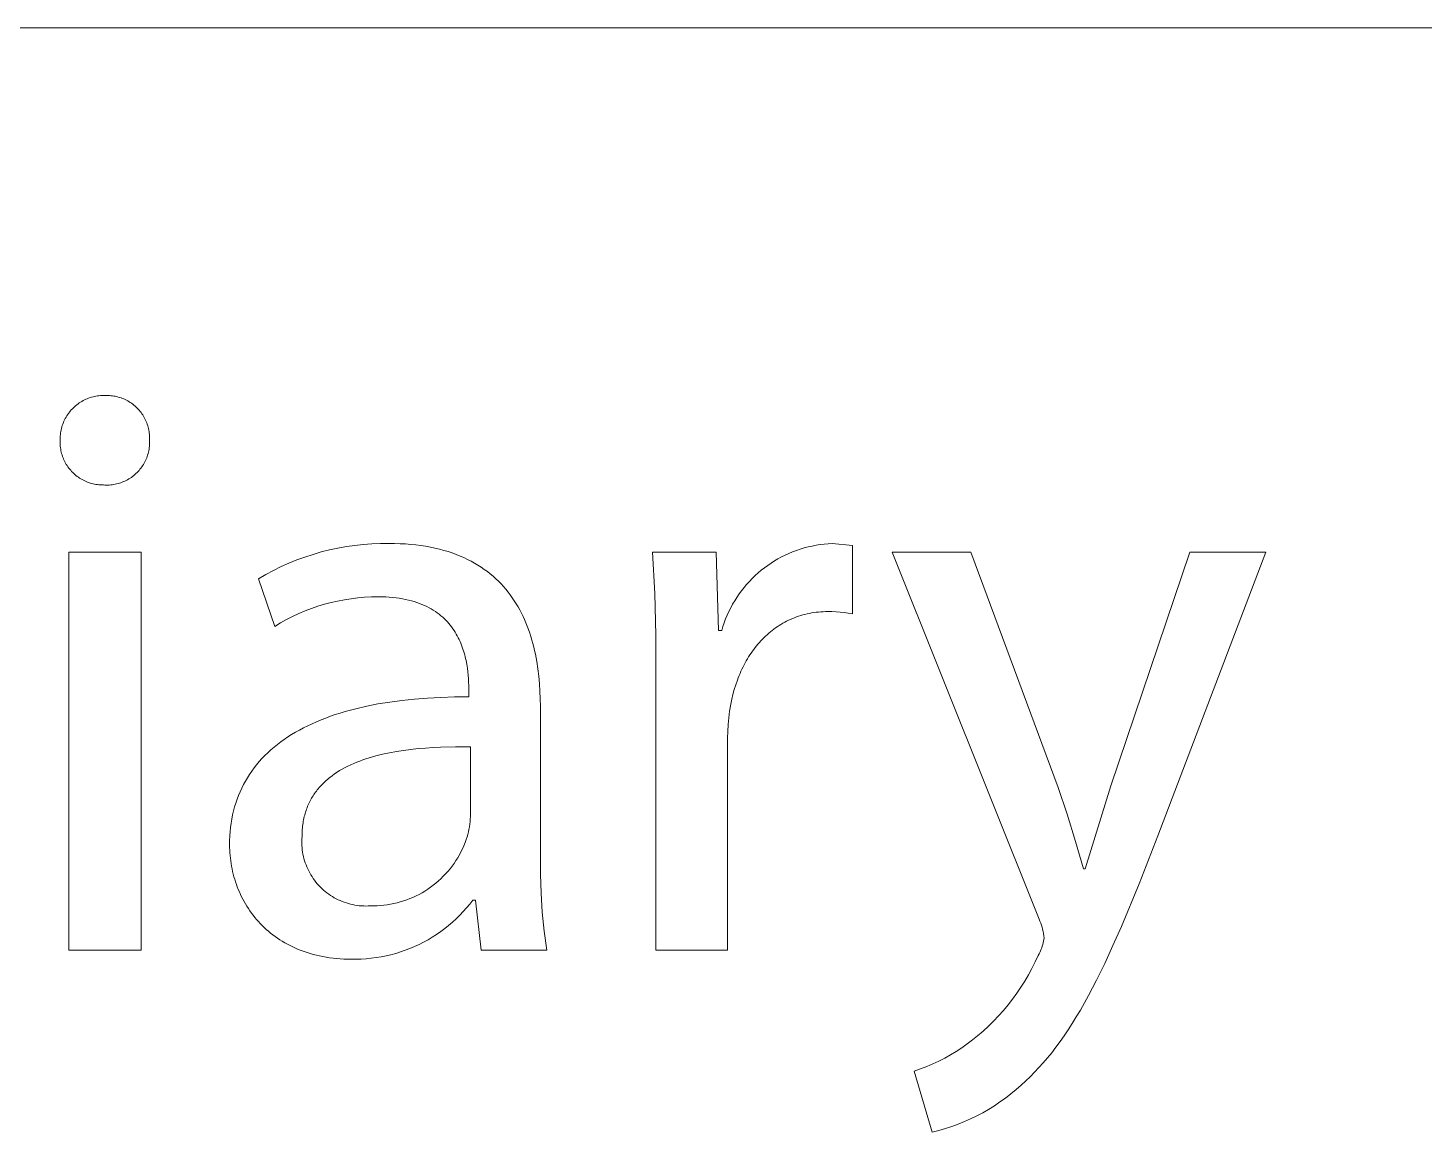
# Model space of a CAD drawing. Header units: millimetres. Extents: x -1576 to 3664, y -445 to 3215.
# Drawn here: x 3345.2 to 3434.3, y 69.9 to 140.3 of the extents above; entities that cross this region are included whole.
import ezdxf

# ---------------------------------------------------------------- set-up
doc = ezdxf.new("R2010")
doc.units = ezdxf.units.MM
doc.header["$MEASUREMENT"] = 0
doc.layers.add('Domyślny', color=7, linetype='Continuous', true_color=0x000000)

msp = doc.modelspace()

# ---------------------------------------------------------------- linework, layer by layer
at = {"layer": 'Domyślny', "color": 18, "lineweight": 15, "true_color": 0x000000}
for p, q in [((3659.287, 140.349), (1684.044, 140.349)), ((3349.149, 116.761), (3349.241, 116.789)), ((3349.241, 116.789), (3349.334, 116.814)), ((3349.334, 116.814), (3349.428, 116.836)), ((3349.428, 116.836), (3349.522, 116.855)), ((3349.522, 116.855), (3349.618, 116.87)), ((3349.618, 116.87), (3349.713, 116.882)), ((3349.713, 116.882), (3349.809, 116.891)), ((3349.809, 116.891), (3349.906, 116.897)), ((3349.906, 116.897), (3350.002, 116.899)), ((3350.002, 116.899), (3350.098, 116.897)), ((3350.098, 116.897), (3350.193, 116.9)), ((3350.193, 116.9), (3350.288, 116.899)), ((3350.288, 116.899), (3350.382, 116.896)), ((3350.382, 116.896), (3350.477, 116.888)), ((3350.477, 116.888), (3350.571, 116.878)), ((3350.571, 116.878), (3350.664, 116.864)), ((3350.664, 116.864), (3350.757, 116.847)), ((3350.757, 116.847), (3350.85, 116.827)), ((3350.85, 116.827), (3350.942, 116.803)), ((3350.942, 116.803), (3351.032, 116.777)), ((3351.032, 116.777), (3351.122, 116.747)), ((3347.826, 115.832), (3347.886, 115.907)), ((3347.886, 115.907), (3347.95, 115.98)), ((3347.95, 115.98), (3348.015, 116.051)), ((3348.015, 116.051), (3348.084, 116.119)), ((3348.084, 116.119), (3348.154, 116.185)), ((3348.154, 116.185), (3348.227, 116.248)), ((3348.227, 116.248), (3348.302, 116.309)), ((3348.302, 116.309), (3348.379, 116.367)), ((3348.379, 116.367), (3348.458, 116.422)), ((3348.458, 116.422), (3348.539, 116.475)), ((3348.539, 116.475), (3348.621, 116.525)), ((3348.621, 116.525), (3348.706, 116.571)), ((3348.706, 116.571), (3348.791, 116.615)), ((3348.791, 116.615), (3348.879, 116.656)), ((3348.879, 116.656), (3348.967, 116.694)), ((3348.967, 116.694), (3349.057, 116.729)), ((3349.057, 116.729), (3349.149, 116.761)), ((3351.122, 116.747), (3351.211, 116.714)), ((3351.211, 116.714), (3351.299, 116.678)), ((3351.299, 116.678), (3351.385, 116.639)), ((3351.385, 116.639), (3351.47, 116.598)), ((3351.47, 116.598), (3351.553, 116.553)), ((3351.553, 116.553), (3351.635, 116.505)), ((3351.635, 116.505), (3351.715, 116.455)), ((3351.715, 116.455), (3351.793, 116.401)), ((3351.793, 116.401), (3351.869, 116.345)), ((3351.869, 116.345), (3351.944, 116.287)), ((3351.944, 116.287), (3352.016, 116.226)), ((3352.016, 116.226), (3352.086, 116.162)), ((3352.086, 116.162), (3352.154, 116.096)), ((3352.154, 116.096), (3352.22, 116.028)), ((3352.22, 116.028), (3352.283, 115.958)), ((3352.283, 115.958), (3352.343, 115.885)), ((3352.343, 115.885), (3352.401, 115.81)), ((3347.345, 114.894), (3347.374, 114.986)), ((3347.374, 114.986), (3347.405, 115.077)), ((3347.405, 115.077), (3347.44, 115.167)), ((3347.44, 115.167), (3347.478, 115.256)), ((3347.478, 115.256), (3347.519, 115.343)), ((3347.519, 115.343), (3347.563, 115.429)), ((3347.563, 115.429), (3347.61, 115.513)), ((3347.61, 115.513), (3347.66, 115.596)), ((3347.66, 115.596), (3347.712, 115.676)), ((3347.712, 115.676), (3347.768, 115.755)), ((3347.768, 115.755), (3347.826, 115.832)), ((3352.401, 115.81), (3352.457, 115.733)), ((3352.457, 115.733), (3352.51, 115.655)), ((3352.51, 115.655), (3352.56, 115.575)), ((3352.56, 115.575), (3352.607, 115.493)), ((3352.607, 115.493), (3352.651, 115.409)), ((3352.651, 115.409), (3352.692, 115.324)), ((3352.692, 115.324), (3352.731, 115.237)), ((3352.731, 115.237), (3352.766, 115.149)), ((3352.766, 115.149), (3352.799, 115.061)), ((3352.799, 115.061), (3352.828, 114.97)), ((3347.236, 114.132), (3347.238, 114.229)), ((3347.237, 114.036), (3347.236, 114.132)), ((3347.238, 114.229), (3347.243, 114.325)), ((3347.243, 114.325), (3347.252, 114.421)), ((3347.252, 114.421), (3347.264, 114.517)), ((3347.264, 114.517), (3347.279, 114.612)), ((3347.279, 114.612), (3347.298, 114.707)), ((3347.298, 114.707), (3347.32, 114.801)), ((3347.32, 114.801), (3347.345, 114.894)), ((3352.828, 114.97), (3352.854, 114.88)), ((3352.854, 114.88), (3352.877, 114.788)), ((3352.877, 114.788), (3352.896, 114.695)), ((3352.896, 114.695), (3352.913, 114.602)), ((3352.913, 114.602), (3352.926, 114.508)), ((3352.926, 114.508), (3352.936, 114.414)), ((3352.936, 114.414), (3352.942, 114.32)), ((3352.942, 114.32), (3352.946, 114.225)), ((3352.946, 114.13), (3352.943, 114.036)), ((3352.946, 114.225), (3352.946, 114.13)), ((3347.234, 113.942), (3347.237, 114.036)), ((3347.235, 113.847), (3347.234, 113.942)), ((3347.24, 113.753), (3347.235, 113.847)), ((3347.247, 113.659), (3347.24, 113.753)), ((3347.258, 113.565), (3347.247, 113.659)), ((3347.272, 113.472), (3347.258, 113.565)), ((3347.289, 113.379), (3347.272, 113.472)), ((3347.309, 113.287), (3347.289, 113.379)), ((3347.332, 113.196), (3347.309, 113.287)), ((3352.872, 113.285), (3352.849, 113.193)), ((3352.892, 113.377), (3352.872, 113.285)), ((3352.909, 113.47), (3352.892, 113.377)), ((3352.923, 113.564), (3352.909, 113.47)), ((3352.934, 113.658), (3352.923, 113.564)), ((3352.941, 113.752), (3352.934, 113.658)), ((3352.945, 113.847), (3352.941, 113.752)), ((3352.943, 114.036), (3352.945, 113.941)), ((3352.945, 113.941), (3352.945, 113.847)), ((3347.359, 113.105), (3347.332, 113.196)), ((3347.389, 113.016), (3347.359, 113.105)), ((3347.422, 112.928), (3347.389, 113.016)), ((3347.457, 112.84), (3347.422, 112.928)), ((3347.496, 112.754), (3347.457, 112.84)), ((3347.538, 112.67), (3347.496, 112.754)), ((3347.583, 112.587), (3347.538, 112.67)), ((3347.63, 112.505), (3347.583, 112.587)), ((3347.68, 112.426), (3347.63, 112.505)), ((3347.733, 112.348), (3347.68, 112.426)), ((3347.789, 112.272), (3347.733, 112.348)), ((3352.448, 112.342), (3352.393, 112.266)), ((3352.502, 112.42), (3352.448, 112.342)), ((3352.552, 112.5), (3352.502, 112.42)), ((3352.599, 112.582), (3352.552, 112.5)), ((3352.644, 112.665), (3352.599, 112.582)), ((3352.686, 112.75), (3352.644, 112.665)), ((3352.724, 112.837), (3352.686, 112.75)), ((3352.76, 112.924), (3352.724, 112.837)), ((3352.793, 113.013), (3352.76, 112.924)), ((3352.823, 113.103), (3352.793, 113.013)), ((3352.849, 113.193), (3352.823, 113.103)), ((3347.847, 112.197), (3347.789, 112.272)), ((3347.908, 112.125), (3347.847, 112.197)), ((3347.971, 112.055), (3347.908, 112.125)), ((3348.037, 111.988), (3347.971, 112.055)), ((3348.105, 111.922), (3348.037, 111.988)), ((3348.175, 111.859), (3348.105, 111.922)), ((3348.247, 111.799), (3348.175, 111.859)), ((3348.322, 111.741), (3348.247, 111.799)), ((3348.398, 111.685), (3348.322, 111.741)), ((3348.476, 111.632), (3348.398, 111.685)), ((3348.556, 111.582), (3348.476, 111.632)), ((3348.638, 111.535), (3348.556, 111.582)), ((3348.721, 111.491), (3348.638, 111.535)), ((3348.806, 111.449), (3348.721, 111.491)), ((3348.892, 111.411), (3348.806, 111.449)), ((3351.374, 111.441), (3351.288, 111.402)), ((3351.459, 111.482), (3351.374, 111.441)), ((3351.542, 111.527), (3351.459, 111.482)), ((3351.624, 111.574), (3351.542, 111.527)), ((3351.704, 111.624), (3351.624, 111.574)), ((3351.783, 111.677), (3351.704, 111.624)), ((3351.859, 111.733), (3351.783, 111.677)), ((3351.934, 111.791), (3351.859, 111.733)), ((3352.006, 111.852), (3351.934, 111.791)), ((3352.076, 111.915), (3352.006, 111.852)), ((3352.144, 111.981), (3352.076, 111.915)), ((3352.21, 112.049), (3352.144, 111.981)), ((3352.274, 112.119), (3352.21, 112.049)), ((3352.334, 112.191), (3352.274, 112.119)), ((3352.393, 112.266), (3352.334, 112.191)), ((3348.979, 111.375), (3348.892, 111.411)), ((3349.068, 111.343), (3348.979, 111.375)), ((3349.157, 111.313), (3349.068, 111.343)), ((3349.248, 111.287), (3349.157, 111.313)), ((3349.339, 111.264), (3349.248, 111.287)), ((3349.431, 111.244), (3349.339, 111.264)), ((3349.524, 111.227), (3349.431, 111.244)), ((3349.617, 111.214), (3349.524, 111.227)), ((3349.711, 111.203), (3349.617, 111.214)), ((3349.805, 111.196), (3349.711, 111.203)), ((3349.899, 111.192), (3349.805, 111.196)), ((3349.994, 111.192), (3349.899, 111.192)), ((3350.088, 111.186), (3349.994, 111.192)), ((3350.183, 111.183), (3350.088, 111.186)), ((3350.277, 111.183), (3350.183, 111.183)), ((3350.372, 111.187), (3350.277, 111.183)), ((3350.466, 111.194), (3350.372, 111.187)), ((3350.56, 111.204), (3350.466, 111.194)), ((3350.654, 111.218), (3350.56, 111.204)), ((3350.747, 111.235), (3350.654, 111.218)), ((3350.839, 111.255), (3350.747, 111.235)), ((3350.931, 111.278), (3350.839, 111.255)), ((3351.022, 111.304), (3350.931, 111.278)), ((3351.111, 111.334), (3351.022, 111.304)), ((3351.2, 111.366), (3351.111, 111.334)), ((3351.288, 111.402), (3351.2, 111.366)), ((3363.907, 106.916), (3364.437, 107.049)), ((3364.437, 107.049), (3364.97, 107.164)), ((3364.97, 107.164), (3365.507, 107.26)), ((3365.507, 107.26), (3366.048, 107.338)), ((3366.048, 107.338), (3366.59, 107.396)), ((3366.59, 107.396), (3367.135, 107.436)), ((3367.135, 107.436), (3367.68, 107.457)), ((3367.68, 107.457), (3368.226, 107.459)), ((3368.226, 107.459), (3368.586, 107.456)), ((3368.586, 107.456), (3368.937, 107.444)), ((3368.937, 107.444), (3369.28, 107.425)), ((3369.28, 107.425), (3369.614, 107.399)), ((3369.614, 107.399), (3369.94, 107.365)), ((3369.94, 107.365), (3370.259, 107.325)), ((3370.259, 107.325), (3370.569, 107.277)), ((3370.569, 107.277), (3370.871, 107.222)), ((3370.871, 107.222), (3371.165, 107.161)), ((3371.165, 107.161), (3371.451, 107.093)), ((3371.451, 107.093), (3371.73, 107.019)), ((3371.73, 107.019), (3372.001, 106.938)), ((3393.999, 106.923), (3394.241, 107.015)), ((3394.241, 107.015), (3394.487, 107.098)), ((3394.487, 107.098), (3394.735, 107.173)), ((3394.735, 107.173), (3394.985, 107.239)), ((3394.985, 107.239), (3395.238, 107.297)), ((3395.238, 107.297), (3395.493, 107.346)), ((3395.493, 107.346), (3395.749, 107.387)), ((3395.749, 107.387), (3396.006, 107.419)), ((3396.006, 107.419), (3396.264, 107.442)), ((3396.264, 107.442), (3396.523, 107.456)), ((3396.523, 107.456), (3397.814, 107.334)), ((3397.814, 107.334), (3397.814, 102.972)), ((3347.795, 106.899), (3352.419, 106.899)), ((3347.795, 81.511), (3347.795, 106.899)), ((3352.419, 106.899), (3352.419, 81.511)), ((3361.347, 105.979), (3361.846, 106.201)), ((3361.846, 106.201), (3362.351, 106.407)), ((3362.351, 106.407), (3362.864, 106.594)), ((3362.864, 106.594), (3363.383, 106.764)), ((3363.383, 106.764), (3363.907, 106.916)), ((3372.001, 106.938), (3372.265, 106.851)), ((3372.265, 106.851), (3372.521, 106.758)), ((3372.521, 106.758), (3372.77, 106.659)), ((3372.77, 106.659), (3373.012, 106.554)), ((3373.012, 106.554), (3373.247, 106.443)), ((3373.247, 106.443), (3373.474, 106.327)), ((3373.474, 106.327), (3373.695, 106.205)), ((3373.695, 106.205), (3373.909, 106.078)), ((3373.909, 106.078), (3374.116, 105.945)), ((3385.193, 104.259), (3385.059, 106.898)), ((3385.059, 106.898), (3389.125, 106.898)), ((3389.125, 106.898), (3389.264, 101.907)), ((3392.407, 106.06), (3392.621, 106.207)), ((3392.621, 106.207), (3392.84, 106.345)), ((3392.84, 106.345), (3393.064, 106.477)), ((3393.064, 106.477), (3393.292, 106.6)), ((3393.292, 106.6), (3393.524, 106.716)), ((3393.524, 106.716), (3393.759, 106.824)), ((3393.759, 106.824), (3393.999, 106.923)), ((3409.737, 83.5), (3400.349, 106.899)), ((3400.349, 106.899), (3405.375, 106.899)), ((3405.375, 106.899), (3410.941, 91.893)), ((3414.308, 91.998), (3419.351, 106.899)), ((3424.219, 106.899), (3417.31, 88.805)), ((3419.351, 106.899), (3424.219, 106.899)), ((3359.903, 105.208), (3360.375, 105.482)), ((3360.932, 102.172), (3359.903, 105.208)), ((3360.375, 105.482), (3360.857, 105.739)), ((3360.857, 105.739), (3361.347, 105.979)), ((3374.116, 105.945), (3374.316, 105.808)), ((3374.316, 105.808), (3374.51, 105.665)), ((3374.51, 105.665), (3374.697, 105.518)), ((3374.697, 105.518), (3374.878, 105.366)), ((3374.878, 105.366), (3375.052, 105.209)), ((3375.052, 105.209), (3375.22, 105.048)), ((3391.238, 105.039), (3391.418, 105.226)), ((3391.418, 105.226), (3391.604, 105.406)), ((3391.604, 105.406), (3391.797, 105.58)), ((3391.797, 105.58), (3391.995, 105.747)), ((3391.995, 105.747), (3392.198, 105.907)), ((3392.198, 105.907), (3392.407, 106.06)), ((3375.22, 105.048), (3375.382, 104.882)), ((3375.382, 104.882), (3375.538, 104.713)), ((3375.538, 104.713), (3375.689, 104.539)), ((3375.689, 104.539), (3375.833, 104.361)), ((3375.833, 104.361), (3375.971, 104.179)), ((3390.584, 104.236), (3390.737, 104.445)), ((3390.737, 104.445), (3390.897, 104.649)), ((3390.897, 104.649), (3391.064, 104.847)), ((3391.064, 104.847), (3391.238, 105.039)), ((3363.691, 103.449), (3363.279, 103.308)), ((3364.108, 103.576), (3363.691, 103.449)), ((3364.528, 103.688), (3364.108, 103.576)), ((3364.953, 103.785), (3364.528, 103.688)), ((3365.38, 103.868), (3364.953, 103.785)), ((3365.81, 103.935), (3365.38, 103.868)), ((3366.242, 103.988), (3365.81, 103.935)), ((3366.676, 104.026), (3366.242, 103.988)), ((3367.11, 104.049), (3366.676, 104.026)), ((3367.546, 104.057), (3367.11, 104.049)), ((3367.786, 104.054), (3367.546, 104.057)), ((3368.02, 104.046), (3367.786, 104.054)), ((3368.247, 104.033), (3368.02, 104.046)), ((3368.467, 104.014), (3368.247, 104.033)), ((3368.681, 103.99), (3368.467, 104.014)), ((3368.889, 103.962), (3368.681, 103.99)), ((3369.091, 103.929), (3368.889, 103.962)), ((3369.287, 103.891), (3369.091, 103.929)), ((3369.476, 103.848), (3369.287, 103.891)), ((3369.66, 103.802), (3369.476, 103.848)), ((3369.837, 103.75), (3369.66, 103.802)), ((3370.009, 103.695), (3369.837, 103.75)), ((3370.176, 103.636), (3370.009, 103.695)), ((3370.336, 103.573), (3370.176, 103.636)), ((3370.492, 103.506), (3370.336, 103.573)), ((3370.642, 103.435), (3370.492, 103.506)), ((3370.786, 103.361), (3370.642, 103.435)), ((3375.971, 104.179), (3376.104, 103.994)), ((3376.104, 103.994), (3376.231, 103.804)), ((3376.231, 103.804), (3376.353, 103.612)), ((3376.353, 103.612), (3376.469, 103.416)), ((3376.469, 103.416), (3376.58, 103.217)), ((3385.262, 101.618), (3385.193, 104.259)), ((3390.045, 103.351), (3390.168, 103.579)), ((3390.168, 103.579), (3390.3, 103.802)), ((3390.3, 103.802), (3390.438, 104.021)), ((3390.438, 104.021), (3390.584, 104.236)), ((3361.688, 102.605), (3361.306, 102.395)), ((3362.076, 102.801), (3361.688, 102.605)), ((3362.471, 102.984), (3362.076, 102.801)), ((3362.873, 103.153), (3362.471, 102.984)), ((3363.279, 103.308), (3362.873, 103.153)), ((3370.926, 103.284), (3370.786, 103.361)), ((3371.06, 103.203), (3370.926, 103.284)), ((3371.189, 103.119), (3371.06, 103.203)), ((3371.314, 103.032), (3371.189, 103.119)), ((3371.433, 102.942), (3371.314, 103.032)), ((3371.548, 102.849), (3371.433, 102.942)), ((3371.658, 102.754), (3371.548, 102.849)), ((3371.764, 102.656), (3371.658, 102.754)), ((3371.865, 102.556), (3371.764, 102.656)), ((3371.962, 102.453), (3371.865, 102.556)), ((3376.58, 103.217), (3376.685, 103.015)), ((3376.685, 103.015), (3376.786, 102.809)), ((3376.786, 102.809), (3376.881, 102.601)), ((3376.881, 102.601), (3376.972, 102.391)), ((3389.631, 102.401), (3389.722, 102.644)), ((3389.722, 102.644), (3389.822, 102.883)), ((3389.822, 102.883), (3389.93, 103.119)), ((3389.93, 103.119), (3390.045, 103.351)), ((3393.737, 102.56), (3393.613, 102.499)), ((3393.863, 102.618), (3393.737, 102.56)), ((3393.99, 102.673), (3393.863, 102.618)), ((3394.119, 102.725), (3393.99, 102.673)), ((3394.25, 102.773), (3394.119, 102.725)), ((3394.382, 102.819), (3394.25, 102.773)), ((3394.516, 102.861), (3394.382, 102.819)), ((3394.651, 102.901), (3394.516, 102.861)), ((3394.788, 102.937), (3394.651, 102.901)), ((3394.927, 102.969), (3394.788, 102.937)), ((3395.067, 102.999), (3394.927, 102.969)), ((3395.209, 103.025), (3395.067, 102.999)), ((3395.352, 103.047), (3395.209, 103.025)), ((3395.497, 103.067), (3395.352, 103.047)), ((3395.643, 103.083), (3395.497, 103.067)), ((3395.791, 103.095), (3395.643, 103.083)), ((3395.941, 103.104), (3395.791, 103.095)), ((3396.091, 103.109), (3395.941, 103.104)), ((3396.244, 103.111), (3396.091, 103.109)), ((3396.507, 103.109), (3396.244, 103.111)), ((3396.77, 103.098), (3396.507, 103.109)), ((3397.032, 103.079), (3396.77, 103.098)), ((3397.294, 103.051), (3397.032, 103.079)), ((3397.555, 103.015), (3397.294, 103.051)), ((3397.814, 102.972), (3397.555, 103.015)), ((3361.306, 102.395), (3360.932, 102.172)), ((3372.054, 102.349), (3371.962, 102.453)), ((3372.142, 102.242), (3372.054, 102.349)), ((3372.227, 102.133), (3372.142, 102.242)), ((3372.307, 102.023), (3372.227, 102.133)), ((3372.383, 101.911), (3372.307, 102.023)), ((3372.456, 101.797), (3372.383, 101.911)), ((3372.525, 101.682), (3372.456, 101.797)), ((3372.59, 101.566), (3372.525, 101.682)), ((3376.972, 102.391), (3377.058, 102.177)), ((3377.058, 102.177), (3377.138, 101.961)), ((3377.138, 101.961), (3377.215, 101.743)), ((3377.215, 101.743), (3377.286, 101.523)), ((3385.268, 98.976), (3385.262, 101.618)), ((3389.264, 101.907), (3389.473, 101.907)), ((3389.473, 101.907), (3389.548, 102.155)), ((3389.548, 102.155), (3389.631, 102.401)), ((3392.368, 101.64), (3392.265, 101.546)), ((3392.472, 101.732), (3392.368, 101.64)), ((3392.578, 101.821), (3392.472, 101.732)), ((3392.685, 101.908), (3392.578, 101.821)), ((3392.795, 101.991), (3392.685, 101.908)), ((3392.907, 102.072), (3392.795, 101.991)), ((3393.02, 102.15), (3392.907, 102.072)), ((3393.135, 102.226), (3393.02, 102.15)), ((3393.252, 102.299), (3393.135, 102.226)), ((3393.371, 102.368), (3393.252, 102.299)), ((3393.491, 102.435), (3393.371, 102.368)), ((3393.613, 102.499), (3393.491, 102.435)), ((3372.651, 101.448), (3372.59, 101.566)), ((3372.71, 101.33), (3372.651, 101.448)), ((3372.765, 101.21), (3372.71, 101.33)), ((3372.816, 101.09), (3372.765, 101.21)), ((3372.865, 100.969), (3372.816, 101.09)), ((3372.91, 100.848), (3372.865, 100.969)), ((3372.953, 100.726), (3372.91, 100.848)), ((3372.992, 100.604), (3372.953, 100.726)), ((3377.286, 101.523), (3377.353, 101.3)), ((3377.353, 101.3), (3377.416, 101.075)), ((3377.416, 101.075), (3377.474, 100.849)), ((3377.474, 100.849), (3377.528, 100.621)), ((3391.604, 100.816), (3391.517, 100.702)), ((3391.692, 100.927), (3391.604, 100.816)), ((3391.783, 101.037), (3391.692, 100.927)), ((3391.876, 101.143), (3391.783, 101.037)), ((3391.97, 101.248), (3391.876, 101.143)), ((3392.067, 101.35), (3391.97, 101.248)), ((3392.165, 101.449), (3392.067, 101.35)), ((3392.265, 101.546), (3392.165, 101.449)), ((3373.029, 100.482), (3372.992, 100.604)), ((3373.063, 100.359), (3373.029, 100.482)), ((3373.094, 100.237), (3373.063, 100.359)), ((3373.123, 100.115), (3373.094, 100.237)), ((3373.15, 99.993), (3373.123, 100.115)), ((3373.196, 99.752), (3373.15, 99.993)), ((3377.528, 100.621), (3377.578, 100.391)), ((3377.578, 100.391), (3377.624, 100.16)), ((3377.624, 100.16), (3377.666, 99.927)), ((3377.666, 99.927), (3377.738, 99.459)), ((3390.969, 99.842), (3390.899, 99.711)), ((3391.041, 99.972), (3390.969, 99.842)), ((3391.115, 100.099), (3391.041, 99.972)), ((3391.191, 100.224), (3391.115, 100.099)), ((3391.27, 100.347), (3391.191, 100.224)), ((3391.35, 100.467), (3391.27, 100.347)), ((3391.433, 100.586), (3391.35, 100.467)), ((3391.517, 100.702), (3391.433, 100.586)), ((3373.234, 99.513), (3373.196, 99.752)), ((3373.263, 99.277), (3373.234, 99.513)), ((3373.286, 99.047), (3373.263, 99.277)), ((3373.303, 98.823), (3373.286, 99.047)), ((3377.738, 99.459), (3377.796, 98.986)), ((3377.796, 98.986), (3377.839, 98.511)), ((3385.268, 81.509), (3385.268, 98.976)), ((3390.581, 99.025), (3390.524, 98.882)), ((3390.64, 99.166), (3390.581, 99.025)), ((3390.701, 99.305), (3390.64, 99.166)), ((3390.765, 99.442), (3390.701, 99.305)), ((3390.831, 99.578), (3390.765, 99.442)), ((3390.899, 99.711), (3390.831, 99.578)), ((3373.313, 98.605), (3373.303, 98.823)), ((3373.319, 98.395), (3373.313, 98.605)), ((3373.321, 98.194), (3373.319, 98.395)), ((3373.321, 97.671), (3373.321, 98.194)), ((3377.839, 98.511), (3377.869, 98.034)), ((3390.274, 98.14), (3390.189, 97.832)), ((3390.367, 98.442), (3390.274, 98.14)), ((3390.47, 98.737), (3390.367, 98.442)), ((3390.524, 98.882), (3390.47, 98.737)), ((3366.806, 97.079), (3367.528, 97.221)), ((3367.528, 97.221), (3368.277, 97.344)), ((3368.277, 97.344), (3369.053, 97.447)), ((3369.053, 97.447), (3369.855, 97.531)), ((3369.855, 97.531), (3370.683, 97.596)), ((3370.683, 97.596), (3371.536, 97.64)), ((3371.536, 97.64), (3372.416, 97.666)), ((3372.416, 97.666), (3373.321, 97.671)), ((3377.869, 98.034), (3377.887, 97.555)), ((3377.887, 97.555), (3377.893, 97.077)), ((3390.049, 97.196), (3389.979, 96.766)), ((3390.115, 97.517), (3390.049, 97.196)), ((3390.189, 97.832), (3390.115, 97.517)), ((3363.892, 96.206), (3364.189, 96.322)), ((3364.189, 96.322), (3364.492, 96.433)), ((3364.492, 96.433), (3364.802, 96.539)), ((3364.802, 96.539), (3365.119, 96.641)), ((3365.119, 96.641), (3365.442, 96.738)), ((3365.442, 96.738), (3365.773, 96.83)), ((3365.773, 96.83), (3366.111, 96.918)), ((3366.111, 96.918), (3366.806, 97.079)), ((3377.893, 97.077), (3377.893, 87.585)), ((3389.923, 96.335), (3389.881, 95.902)), ((3389.979, 96.766), (3389.923, 96.335)), ((3362.016, 95.267), (3362.263, 95.415)), ((3362.263, 95.415), (3362.517, 95.558)), ((3362.517, 95.558), (3362.778, 95.697)), ((3362.778, 95.697), (3363.046, 95.831)), ((3363.046, 95.831), (3363.321, 95.961)), ((3363.321, 95.961), (3363.603, 96.086)), ((3363.603, 96.086), (3363.892, 96.206)), ((3389.853, 95.467), (3389.84, 95.032)), ((3389.881, 95.902), (3389.853, 95.467)), ((3360.891, 94.46), (3361.102, 94.631)), ((3361.102, 94.631), (3361.319, 94.796)), ((3361.319, 94.796), (3361.545, 94.958)), ((3361.545, 94.958), (3361.777, 95.115)), ((3361.777, 95.115), (3362.016, 95.267)), ((3372.477, 94.484), (3371.521, 94.463)), ((3373.426, 94.477), (3372.477, 94.484)), ((3389.84, 95.032), (3389.84, 81.509)), ((3359.948, 93.542), (3360.122, 93.735)), ((3360.122, 93.735), (3360.303, 93.923)), ((3360.303, 93.923), (3360.492, 94.106)), ((3360.492, 94.106), (3360.688, 94.286)), ((3360.688, 94.286), (3360.891, 94.46)), ((3366.56, 93.648), (3366.362, 93.576)), ((3366.762, 93.717), (3366.56, 93.648)), ((3366.967, 93.782), (3366.762, 93.717)), ((3367.175, 93.844), (3366.967, 93.782)), ((3367.386, 93.903), (3367.175, 93.844)), ((3367.817, 94.01), (3367.386, 93.903)), ((3368.257, 94.105), (3367.817, 94.01)), ((3368.706, 94.188), (3368.257, 94.105)), ((3369.163, 94.259), (3368.706, 94.188)), ((3369.626, 94.319), (3369.163, 94.259)), ((3370.095, 94.369), (3369.626, 94.319)), ((3370.568, 94.41), (3370.095, 94.369)), ((3371.044, 94.441), (3370.568, 94.41)), ((3371.521, 94.463), (3371.044, 94.441)), ((3373.426, 90.045), (3373.426, 94.477)), ((3359.191, 92.515), (3359.328, 92.729)), ((3359.328, 92.729), (3359.471, 92.939)), ((3359.471, 92.939), (3359.623, 93.145)), ((3359.623, 93.145), (3359.782, 93.346)), ((3359.782, 93.346), (3359.948, 93.542)), ((3364.753, 92.755), (3364.597, 92.644)), ((3364.914, 92.862), (3364.753, 92.755)), ((3365.08, 92.965), (3364.914, 92.862)), ((3365.251, 93.064), (3365.08, 92.965)), ((3365.426, 93.159), (3365.251, 93.064)), ((3365.605, 93.25), (3365.426, 93.159)), ((3365.789, 93.337), (3365.605, 93.25)), ((3365.976, 93.421), (3365.789, 93.337)), ((3366.167, 93.5), (3365.976, 93.421)), ((3366.362, 93.576), (3366.167, 93.5)), ((3358.722, 91.616), (3358.828, 91.847)), ((3358.828, 91.847), (3358.941, 92.074)), ((3358.941, 92.074), (3359.062, 92.297)), ((3359.062, 92.297), (3359.191, 92.515)), ((3363.709, 91.811), (3363.65, 91.739)), ((3363.768, 91.882), (3363.709, 91.811)), ((3363.83, 91.952), (3363.768, 91.882)), ((3363.893, 92.02), (3363.83, 91.952)), ((3363.957, 92.088), (3363.893, 92.02)), ((3364.023, 92.154), (3363.957, 92.088)), ((3364.09, 92.219), (3364.023, 92.154)), ((3364.158, 92.283), (3364.09, 92.219)), ((3364.228, 92.346), (3364.158, 92.283)), ((3364.299, 92.408), (3364.228, 92.346)), ((3364.372, 92.468), (3364.299, 92.408)), ((3364.445, 92.528), (3364.372, 92.468)), ((3364.597, 92.644), (3364.445, 92.528)), ((3410.941, 91.893), (3411.525, 90.18)), ((3412.668, 86.711), (3414.308, 91.998)), ((3358.45, 90.897), (3358.533, 91.141)), ((3358.533, 91.141), (3358.624, 91.381)), ((3358.624, 91.381), (3358.722, 91.616)), ((3363.152, 90.951), (3363.111, 90.865)), ((3363.194, 91.035), (3363.152, 90.951)), ((3363.239, 91.119), (3363.194, 91.035)), ((3363.284, 91.2), (3363.239, 91.119)), ((3363.332, 91.281), (3363.284, 91.2)), ((3363.381, 91.361), (3363.332, 91.281)), ((3363.432, 91.439), (3363.381, 91.361)), ((3363.484, 91.516), (3363.432, 91.439)), ((3363.538, 91.591), (3363.484, 91.516)), ((3363.593, 91.666), (3363.538, 91.591)), ((3363.65, 91.739), (3363.593, 91.666)), ((3358.197, 89.88), (3358.248, 90.141)), ((3358.248, 90.141), (3358.308, 90.397)), ((3358.308, 90.397), (3358.375, 90.649)), ((3358.375, 90.649), (3358.45, 90.897)), ((3362.823, 90.035), (3362.8, 89.936)), ((3362.848, 90.132), (3362.823, 90.035)), ((3362.874, 90.229), (3362.848, 90.132)), ((3362.903, 90.324), (3362.874, 90.229)), ((3362.933, 90.417), (3362.903, 90.324)), ((3362.965, 90.509), (3362.933, 90.417)), ((3362.999, 90.6), (3362.965, 90.509)), ((3363.035, 90.69), (3362.999, 90.6)), ((3363.072, 90.778), (3363.035, 90.69)), ((3363.111, 90.865), (3363.072, 90.778)), ((3373.419, 89.88), (3373.426, 90.045)), ((3411.525, 90.18), (3412.066, 88.452)), ((3358.089, 89.074), (3358.117, 89.347)), ((3358.117, 89.347), (3358.153, 89.615)), ((3358.153, 89.615), (3358.197, 89.88)), ((3362.694, 89.204), (3362.687, 89.094)), ((3362.703, 89.313), (3362.694, 89.204)), ((3362.714, 89.42), (3362.703, 89.313)), ((3362.728, 89.526), (3362.714, 89.42)), ((3362.743, 89.631), (3362.728, 89.526)), ((3362.76, 89.734), (3362.743, 89.631)), ((3362.779, 89.835), (3362.76, 89.734)), ((3362.8, 89.936), (3362.779, 89.835)), ((3373.301, 89.059), (3373.336, 89.221)), ((3373.336, 89.221), (3373.365, 89.384)), ((3373.365, 89.384), (3373.388, 89.549)), ((3373.388, 89.549), (3373.406, 89.714)), ((3373.406, 89.714), (3373.419, 89.88)), ((3358.053, 88.231), (3358.057, 88.516)), ((3358.057, 88.516), (3358.069, 88.797)), ((3358.069, 88.797), (3358.089, 89.074)), ((3362.668, 88.614), (3362.664, 88.473)), ((3362.664, 88.473), (3362.664, 88.332)), ((3362.664, 88.332), (3362.669, 88.191)), ((3362.677, 88.754), (3362.668, 88.614)), ((3362.678, 88.869), (3362.677, 88.754)), ((3362.681, 88.982), (3362.678, 88.869)), ((3362.687, 89.094), (3362.681, 88.982)), ((3373.009, 88.178), (3373.09, 88.378)), ((3373.09, 88.378), (3373.164, 88.58)), ((3373.164, 88.58), (3373.215, 88.738)), ((3373.215, 88.738), (3373.261, 88.897)), ((3373.261, 88.897), (3373.301, 89.059)), ((3412.066, 88.452), (3412.564, 86.711)), ((3417.31, 88.805), (3416.112, 85.734)), ((3358.055, 88.059), (3358.053, 88.231)), ((3358.061, 87.887), (3358.055, 88.059)), ((3358.071, 87.716), (3358.061, 87.887)), ((3358.084, 87.545), (3358.071, 87.716)), ((3358.102, 87.374), (3358.084, 87.545)), ((3358.123, 87.204), (3358.102, 87.374)), ((3362.669, 88.191), (3362.68, 88.05)), ((3362.68, 88.05), (3362.695, 87.91)), ((3362.695, 87.91), (3362.714, 87.771)), ((3362.714, 87.771), (3362.739, 87.632)), ((3362.739, 87.632), (3362.768, 87.494)), ((3362.768, 87.494), (3362.803, 87.357)), ((3362.803, 87.357), (3362.841, 87.222)), ((3372.504, 87.229), (3372.618, 87.412)), ((3372.618, 87.412), (3372.725, 87.598)), ((3372.725, 87.598), (3372.826, 87.788)), ((3372.826, 87.788), (3372.921, 87.982)), ((3372.921, 87.982), (3373.009, 88.178)), ((3377.893, 87.585), (3377.893, 86.366)), ((3358.148, 87.034), (3358.123, 87.204)), ((3358.177, 86.865), (3358.148, 87.034)), ((3358.209, 86.697), (3358.177, 86.865)), ((3358.246, 86.529), (3358.209, 86.697)), ((3358.286, 86.363), (3358.246, 86.529)), ((3362.841, 87.222), (3362.885, 87.088)), ((3362.885, 87.088), (3362.933, 86.955)), ((3362.933, 86.955), (3362.986, 86.824)), ((3362.986, 86.824), (3363.043, 86.696)), ((3363.043, 86.696), (3363.104, 86.569)), ((3363.104, 86.569), (3363.17, 86.444)), ((3371.846, 86.379), (3371.989, 86.539)), ((3371.989, 86.539), (3372.127, 86.705)), ((3372.127, 86.705), (3372.259, 86.875)), ((3372.259, 86.875), (3372.384, 87.05)), ((3372.384, 87.05), (3372.504, 87.229)), ((3412.564, 86.711), (3412.668, 86.711)), ((3358.33, 86.197), (3358.286, 86.363)), ((3358.378, 86.032), (3358.33, 86.197)), ((3358.43, 85.869), (3358.378, 86.032)), ((3358.486, 85.706), (3358.43, 85.869)), ((3358.545, 85.545), (3358.486, 85.706)), ((3363.17, 86.444), (3363.24, 86.322)), ((3363.24, 86.322), (3363.315, 86.202)), ((3363.315, 86.202), (3363.393, 86.085)), ((3363.393, 86.085), (3363.475, 85.97)), ((3363.475, 85.97), (3363.562, 85.859)), ((3363.562, 85.859), (3363.652, 85.751)), ((3363.652, 85.751), (3363.745, 85.645)), ((3363.745, 85.645), (3363.843, 85.543)), ((3370.881, 85.524), (3371.054, 85.652)), ((3371.054, 85.652), (3371.222, 85.786)), ((3371.222, 85.786), (3371.385, 85.926)), ((3371.385, 85.926), (3371.544, 86.072)), ((3371.544, 86.072), (3371.698, 86.223)), ((3371.698, 86.223), (3371.846, 86.379)), ((3377.893, 86.366), (3377.935, 85.148)), ((3416.112, 85.734), (3414.989, 83.031)), ((3358.608, 85.386), (3358.545, 85.545)), ((3358.676, 85.227), (3358.608, 85.386)), ((3358.746, 85.071), (3358.676, 85.227)), ((3358.821, 84.915), (3358.746, 85.071)), ((3358.899, 84.762), (3358.821, 84.915)), ((3358.982, 84.61), (3358.899, 84.762)), ((3363.843, 85.543), (3363.944, 85.445)), ((3363.944, 85.445), (3364.048, 85.35)), ((3364.048, 85.35), (3364.155, 85.259)), ((3364.155, 85.259), (3364.266, 85.171)), ((3364.266, 85.171), (3364.379, 85.087)), ((3364.379, 85.087), (3364.495, 85.007)), ((3364.495, 85.007), (3364.614, 84.932)), ((3364.614, 84.932), (3364.735, 84.86)), ((3364.735, 84.86), (3364.859, 84.793)), ((3364.859, 84.793), (3364.985, 84.73)), ((3364.985, 84.73), (3365.113, 84.671)), ((3369.159, 84.651), (3369.363, 84.721)), ((3369.363, 84.721), (3369.564, 84.798)), ((3369.564, 84.798), (3369.762, 84.882)), ((3369.762, 84.882), (3369.957, 84.973)), ((3369.957, 84.973), (3370.149, 85.071)), ((3370.149, 85.071), (3370.338, 85.174)), ((3370.338, 85.174), (3370.523, 85.285)), ((3370.523, 85.285), (3370.704, 85.401)), ((3370.704, 85.401), (3370.881, 85.524)), ((3373.583, 84.706), (3373.386, 84.454)), ((3373.757, 84.706), (3373.583, 84.706)), ((3374.106, 81.513), (3373.757, 84.706)), ((3377.935, 85.148), (3378.019, 83.933)), ((3359.068, 84.461), (3358.982, 84.61)), ((3359.158, 84.313), (3359.068, 84.461)), ((3359.251, 84.167), (3359.158, 84.313)), ((3359.349, 84.023), (3359.251, 84.167)), ((3359.45, 83.882), (3359.349, 84.023)), ((3359.555, 83.742), (3359.45, 83.882)), ((3365.113, 84.671), (3365.244, 84.617)), ((3365.244, 84.617), (3365.376, 84.567)), ((3365.376, 84.567), (3365.509, 84.522)), ((3365.509, 84.522), (3365.644, 84.482)), ((3365.644, 84.482), (3365.78, 84.446)), ((3365.78, 84.446), (3365.918, 84.415)), ((3365.918, 84.415), (3366.056, 84.389)), ((3366.056, 84.389), (3366.196, 84.367)), ((3366.196, 84.367), (3366.336, 84.35)), ((3366.336, 84.35), (3366.476, 84.338)), ((3366.476, 84.338), (3366.617, 84.332)), ((3366.617, 84.332), (3366.758, 84.329)), ((3366.758, 84.329), (3366.899, 84.332)), ((3366.899, 84.332), (3367.04, 84.34)), ((3367.04, 84.34), (3367.255, 84.338)), ((3367.255, 84.338), (3367.47, 84.344)), ((3367.47, 84.344), (3367.685, 84.357)), ((3367.685, 84.357), (3367.899, 84.377)), ((3367.899, 84.377), (3368.113, 84.405)), ((3368.113, 84.405), (3368.325, 84.44)), ((3368.325, 84.44), (3368.536, 84.482)), ((3368.536, 84.482), (3368.746, 84.531)), ((3368.746, 84.531), (3368.954, 84.587)), ((3368.954, 84.587), (3369.159, 84.651)), ((3372.968, 83.969), (3372.747, 83.738)), ((3373.181, 84.208), (3372.968, 83.969)), ((3373.386, 84.454), (3373.181, 84.208)), ((3378.019, 83.933), (3378.144, 82.72)), ((3359.663, 83.606), (3359.555, 83.742)), ((3359.776, 83.471), (3359.663, 83.606)), ((3359.892, 83.339), (3359.776, 83.471)), ((3360.012, 83.21), (3359.892, 83.339)), ((3360.136, 83.083), (3360.012, 83.21)), ((3360.263, 82.959), (3360.136, 83.083)), ((3360.395, 82.838), (3360.263, 82.959)), ((3372.038, 83.09), (3371.787, 82.891)), ((3372.281, 83.298), (3372.038, 83.09)), ((3372.518, 83.514), (3372.281, 83.298)), ((3372.747, 83.738), (3372.518, 83.514)), ((3409.789, 83.372), (3409.737, 83.5)), ((3409.838, 83.242), (3409.789, 83.372)), ((3409.882, 83.11), (3409.838, 83.242)), ((3409.921, 82.977), (3409.882, 83.11)), ((3409.956, 82.843), (3409.921, 82.977)), ((3414.989, 83.031), (3414.45, 81.808)), ((3360.53, 82.72), (3360.395, 82.838)), ((3360.668, 82.605), (3360.53, 82.72)), ((3360.811, 82.493), (3360.668, 82.605)), ((3360.957, 82.384), (3360.811, 82.493)), ((3361.107, 82.279), (3360.957, 82.384)), ((3361.261, 82.177), (3361.107, 82.279)), ((3361.418, 82.078), (3361.261, 82.177)), ((3361.579, 81.982), (3361.418, 82.078)), ((3370.442, 82.028), (3370.156, 81.883)), ((3370.722, 82.182), (3370.442, 82.028)), ((3370.997, 82.346), (3370.722, 82.182)), ((3371.267, 82.518), (3370.997, 82.346)), ((3371.53, 82.7), (3371.267, 82.518)), ((3371.787, 82.891), (3371.53, 82.7)), ((3378.144, 82.72), (3378.311, 81.513)), ((3409.987, 82.708), (3409.956, 82.843)), ((3410.013, 82.571), (3409.987, 82.708)), ((3409.994, 81.979), (3410.016, 82.084)), ((3410.034, 82.434), (3410.013, 82.571)), ((3410.016, 82.084), (3410.035, 82.19)), ((3410.051, 82.296), (3410.034, 82.434)), ((3410.035, 82.19), (3410.051, 82.296)), ((3352.419, 81.511), (3347.795, 81.511)), ((3361.744, 81.891), (3361.579, 81.982)), ((3361.913, 81.803), (3361.744, 81.891)), ((3362.085, 81.718), (3361.913, 81.803)), ((3362.261, 81.638), (3362.085, 81.718)), ((3362.441, 81.562), (3362.261, 81.638)), ((3362.624, 81.489), (3362.441, 81.562)), ((3362.811, 81.421), (3362.624, 81.489)), ((3363.002, 81.356), (3362.811, 81.421)), ((3363.197, 81.296), (3363.002, 81.356)), ((3363.395, 81.241), (3363.197, 81.296)), ((3363.597, 81.189), (3363.395, 81.241)), ((3363.802, 81.142), (3363.597, 81.189)), ((3364.012, 81.1), (3363.802, 81.142)), ((3368.043, 81.152), (3367.73, 81.089)), ((3368.355, 81.225), (3368.043, 81.152)), ((3368.664, 81.309), (3368.355, 81.225)), ((3368.97, 81.404), (3368.664, 81.309)), ((3369.272, 81.508), (3368.97, 81.404)), ((3369.571, 81.623), (3369.272, 81.508)), ((3369.866, 81.748), (3369.571, 81.623)), ((3370.156, 81.883), (3369.866, 81.748)), ((3378.311, 81.513), (3374.106, 81.513)), ((3389.84, 81.509), (3385.268, 81.509)), ((3409.489, 80.76), (3409.684, 81.18)), ((3409.684, 81.18), (3409.735, 81.275)), ((3409.735, 81.275), (3409.782, 81.371)), ((3409.782, 81.371), (3409.826, 81.469)), ((3409.826, 81.469), (3409.867, 81.569)), ((3409.867, 81.569), (3409.904, 81.67)), ((3409.904, 81.67), (3409.937, 81.772)), ((3409.937, 81.772), (3409.967, 81.875)), ((3409.967, 81.875), (3409.994, 81.979)), ((3414.45, 81.808), (3413.92, 80.667)), ((3364.225, 81.063), (3364.012, 81.1)), ((3364.441, 81.03), (3364.225, 81.063)), ((3364.662, 81.002), (3364.441, 81.03)), ((3364.886, 80.979), (3364.662, 81.002)), ((3365.113, 80.961), (3364.886, 80.979)), ((3365.344, 80.948), (3365.113, 80.961)), ((3365.579, 80.94), (3365.344, 80.948)), ((3365.818, 80.937), (3365.579, 80.94)), ((3366.138, 80.935), (3365.818, 80.937)), ((3366.458, 80.944), (3366.138, 80.935)), ((3366.778, 80.964), (3366.458, 80.944)), ((3367.096, 80.995), (3366.778, 80.964)), ((3367.414, 81.037), (3367.096, 80.995)), ((3367.73, 81.089), (3367.414, 81.037)), ((3409.058, 79.94), (3409.28, 80.347)), ((3409.28, 80.347), (3409.489, 80.76)), ((3413.92, 80.667), (3413.399, 79.603)), ((3408.574, 79.151), (3408.822, 79.542)), ((3408.822, 79.542), (3409.058, 79.94)), ((3413.399, 79.603), (3412.882, 78.613)), ((3408.04, 78.394), (3408.313, 78.768)), ((3408.313, 78.768), (3408.574, 79.151)), ((3412.882, 78.613), (3412.367, 77.692)), ((3407.15, 77.327), (3407.458, 77.673)), ((3407.458, 77.673), (3407.755, 78.029)), ((3407.755, 78.029), (3408.04, 78.394)), ((3412.367, 77.692), (3412.11, 77.258)), ((3406.161, 76.353), (3406.501, 76.667)), ((3406.501, 76.667), (3406.831, 76.992)), ((3406.831, 76.992), (3407.15, 77.327)), ((3411.852, 76.839), (3411.593, 76.436)), ((3412.11, 77.258), (3411.852, 76.839)), ((3405.143, 75.528), (3405.482, 75.783)), ((3405.482, 75.783), (3405.811, 76.05)), ((3405.811, 76.05), (3406.161, 76.353)), ((3411.333, 76.048), (3411.071, 75.675)), ((3411.593, 76.436), (3411.333, 76.048)), ((3404.078, 74.836), (3404.441, 75.054)), ((3404.441, 75.054), (3404.796, 75.285)), ((3404.796, 75.285), (3405.143, 75.528)), ((3410.541, 74.972), (3410.273, 74.641)), ((3410.807, 75.317), (3410.541, 74.972)), ((3411.071, 75.675), (3410.807, 75.317)), ((3402.163, 73.938), (3402.558, 74.091)), ((3402.558, 74.091), (3402.947, 74.257)), ((3402.947, 74.257), (3403.331, 74.437)), ((3403.331, 74.437), (3403.708, 74.63)), ((3403.708, 74.63), (3404.078, 74.836)), ((3409.726, 74.016), (3409.447, 73.723)), ((3410.001, 74.322), (3409.726, 74.016)), ((3410.273, 74.641), (3410.001, 74.322)), ((3401.763, 73.799), (3402.163, 73.938)), ((3402.914, 69.908), (3401.763, 73.799)), ((3408.877, 73.169), (3408.585, 72.909)), ((3409.164, 73.44), (3408.877, 73.169)), ((3409.447, 73.723), (3409.164, 73.44)), ((3407.93, 72.344), (3407.588, 72.079)), ((3408.262, 72.621), (3407.93, 72.344)), ((3408.585, 72.909), (3408.262, 72.621)), ((3406.511, 71.357), (3406.136, 71.142)), ((3406.878, 71.585), (3406.511, 71.357)), ((3407.237, 71.826), (3406.878, 71.585)), ((3407.588, 72.079), (3407.237, 71.826)), ((3404.969, 70.575), (3404.568, 70.413)), ((3405.364, 70.75), (3404.969, 70.575)), ((3405.753, 70.939), (3405.364, 70.75)), ((3406.136, 71.142), (3405.753, 70.939)), ((3403.334, 70.013), (3402.914, 69.908)), ((3403.75, 70.132), (3403.334, 70.013)), ((3404.161, 70.265), (3403.75, 70.132)), ((3404.568, 70.413), (3404.161, 70.265))]:
    msp.add_line(p, q, dxfattribs=at)

doc.saveas('drawing.dxf')
